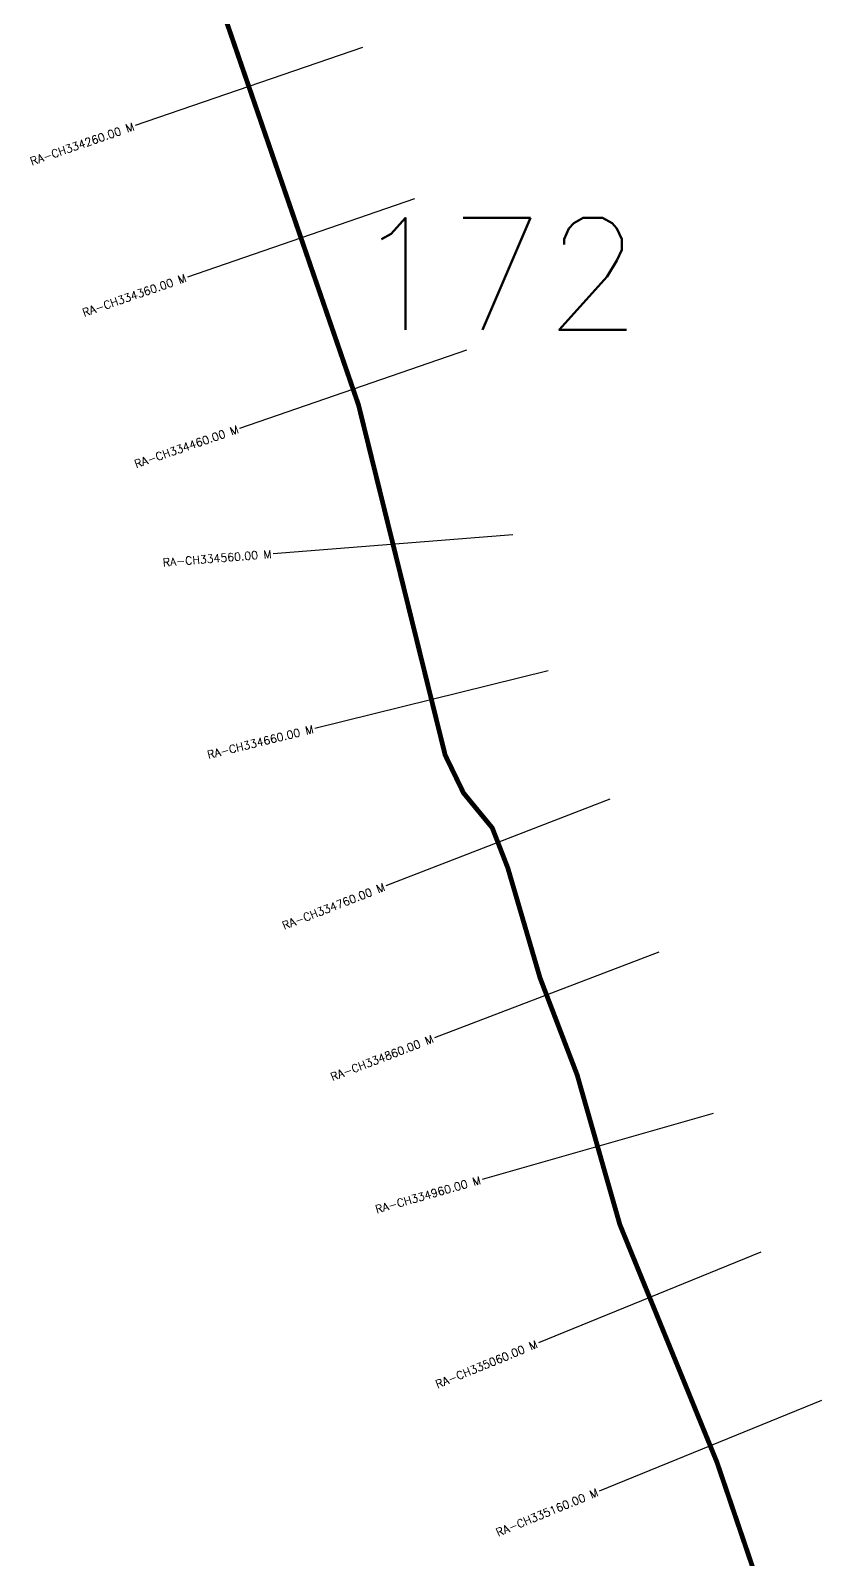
# Model space of a CAD drawing. Header units: metres. Extents: x 289004 to 294705, y 1988877 to 1993050.
# Drawn here: x 289953 to 290447, y 1990809 to 1991764 of the extents above; entities that cross this region are included whole.
import ezdxf
from ezdxf.enums import TextEntityAlignment as Align

# ---------------------------------------------------------------- set-up
doc = ezdxf.new("R2010")
doc.units = ezdxf.units.M
doc.header["$MEASUREMENT"] = 0
for name, color, linetype in [('CS', 134, 'Continuous'), ('CSMark', 6, 'Continuous'), ('NATURALLY PROTECTED', 3, 'Continuous')]:
    doc.layers.add(name, color=color, linetype=linetype)
doc.styles.get("Standard").update_dxf_attribs({"font": 'simplex.shx'})

msp = doc.modelspace()

# ---------------------------------------------------------------- linework, layer by layer
at = {"layer": 'CS'}
for p, q in [((290160.16, 1991753.59), (290018.34, 1991704.75)), ((290192.72, 1991659.04), (290050.9, 1991610.2)), ((290225.29, 1991564.5), (290083.47, 1991515.65)), ((290254.05, 1991449.22), (290104.52, 1991437.31)), ((290276.1, 1991364.2), (290130.49, 1991328.18)), ((290314.72, 1991284.12), (290174.91, 1991229.79)), ((290345.23, 1991188.55), (290205.13, 1991134.96)), ((290379.17, 1991087.63), (290234.92, 1991046.51)), ((290409.02, 1991001.03), (290270.16, 1990944.31)), ((290446.83, 1990908.46), (290307.97, 1990851.74))]:
    msp.add_line(p, q, dxfattribs=at)
at = {"layer": 'NATURALLY PROTECTED', "const_width": 3, "flags": 128}
msp.add_lwpolyline([(290062.19, 1991807.73), (290088.87, 1991730.27), (290121, 1991636.97), (290142.6, 1991574.27), (290157.78, 1991530.19), (290175.26, 1991459.52), (290203.07, 1991347.1), (290211.86, 1991311.58), (290223.33, 1991287.89), (290232.54, 1991276.69), (290241.26, 1991266.11), (290250.97, 1991241.11), (290271.14, 1991172.31), (290294.3, 1991111.78), (290306.5, 1991068.98), (290320.94, 1991018.32), (290337.39, 1990978.05), (290360.13, 1990922.39), (290381.6, 1990869.82), (290398.67, 1990819.62), (290407.01, 1990795.08)], dxfattribs=at)

# ---------------------------------------------------------------- texts
at = {"insert": (290154.12, 1991647.14), "char_height": 70, "attachment_point": 1}
msp.add_mtext_dynamic_manual_height_columns('172', width=95.1725, gutter_width=1, heights=[0], dxfattribs=at)
at = {"layer": 'CSMark'}
for s, rotation, p in [('RA-CH334260.00 M', 19.00488, (290017.39, 1991704.42)), ('RA-CH334360.00 M', 19.00488, (290049.96, 1991609.87)), ('RA-CH334460.00 M', 19.00488, (290082.52, 1991515.32)), ('RA-CH334560.00 M', 4.55315, (290103.52, 1991437.23)), ('RA-CH334660.00 M', 13.89452, (290129.52, 1991327.94)), ('RA-CH334760.00 M', 21.23531, (290173.97, 1991229.43)), ('RA-CH334860.00 M', 20.93539, (290204.2, 1991134.6)), ('RA-CH334960.00 M', 15.90936, (290233.96, 1991046.24)), ('RA-CH335060.00 M', 22.21895, (290269.23, 1990943.93)), ('RA-CH335160.00 M', 22.21895, (290307.05, 1990851.36))]:
    msp.add_text(s, height=5, rotation=rotation, dxfattribs=at).set_placement(p, align=Align.MIDDLE_RIGHT)

doc.saveas('drawing.dxf')
